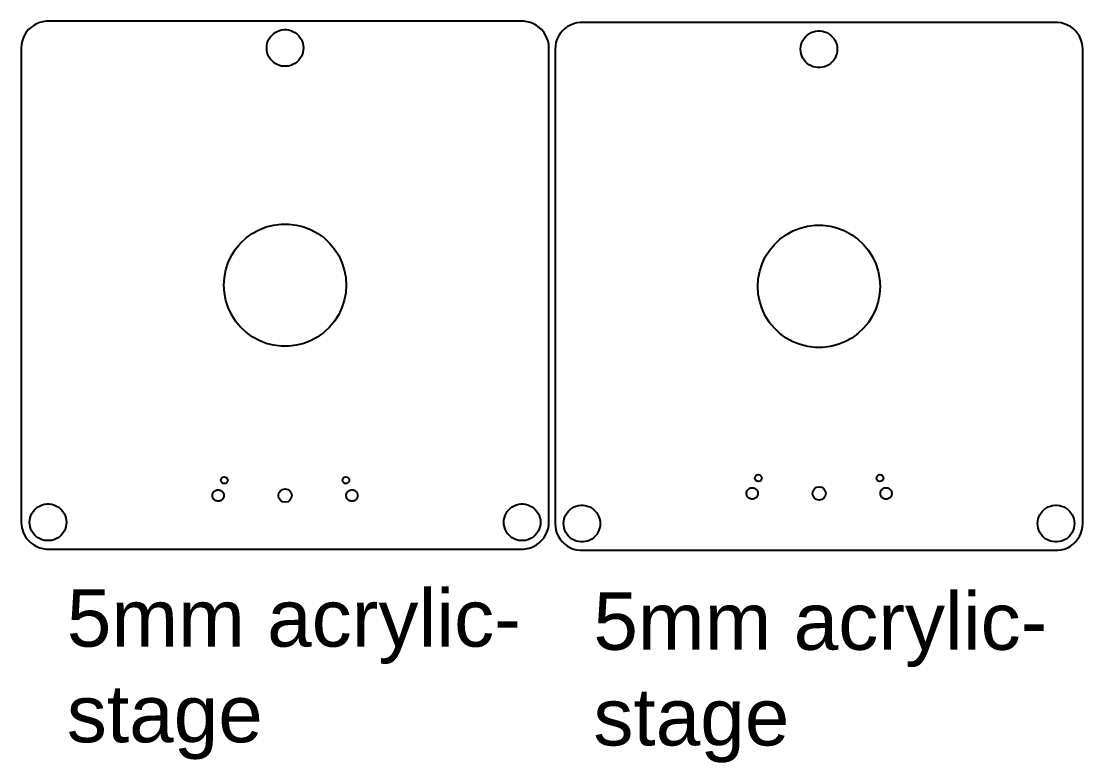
# Model space of a CAD drawing. Header units: millimetres. Extents: x 260 to 1238, y -24 to 732.
# Drawn here: x 260.4 to 538, y -23.6 to 170.2 of the extents above; entities that cross this region are included whole.
import ezdxf

# ---------------------------------------------------------------- set-up
doc = ezdxf.new("R2010")
doc.units = ezdxf.units.MM
doc.styles.get("Standard").update_dxf_attribs({"font": 'arial.ttf'})

msp = doc.modelspace()

# ---------------------------------------------------------------- linework, layer by layer
at = {"color": 7}
for p, q in [((264.4, 169.56), (263.63, 169.14)), ((265.21, 169.89), (264.4, 169.56)), ((266.06, 170.1), (265.21, 169.89)), ((266.94, 170.21), (266.06, 170.1)), ((391.82, 170.21), (266.94, 170.21)), ((392.69, 170.1), (391.82, 170.21)), ((393.54, 169.89), (392.69, 170.1)), ((394.36, 169.56), (393.54, 169.89)), ((395.13, 169.14), (394.36, 169.56)), ((404.84, 169.56), (404.02, 169.23)), ((405.69, 169.78), (404.84, 169.56)), ((406.56, 169.89), (405.69, 169.78)), ((531.44, 169.89), (406.56, 169.89)), ((532.31, 169.78), (531.44, 169.89)), ((533.16, 169.56), (532.31, 169.78)), ((533.98, 169.23), (533.16, 169.56)), ((261.24, 166.6), (260.87, 165.8)), ((261.71, 167.34), (261.24, 166.6)), ((262.27, 168.02), (261.71, 167.34)), ((262.91, 168.62), (262.27, 168.02)), ((263.63, 169.14), (262.91, 168.62)), ((325.88, 166.51), (326.32, 166.93)), ((326.32, 166.93), (326.8, 167.28)), ((326.8, 167.28), (327.33, 167.57)), ((327.33, 167.57), (327.89, 167.79)), ((327.89, 167.79), (328.48, 167.94)), ((328.48, 167.94), (329.07, 168.02)), ((329.07, 168.02), (329.68, 168.02)), ((329.68, 168.02), (330.28, 167.94)), ((330.28, 167.94), (330.86, 167.79)), ((330.86, 167.79), (331.42, 167.57)), ((331.42, 167.57), (331.95, 167.28)), ((331.95, 167.28), (332.44, 166.93)), ((332.44, 166.93), (332.88, 166.51)), ((395.84, 168.62), (395.13, 169.14)), ((396.48, 168.02), (395.84, 168.62)), ((397.04, 167.34), (396.48, 168.02)), ((397.51, 166.6), (397.04, 167.34)), ((397.88, 165.8), (397.51, 166.6)), ((401.34, 167.01), (400.87, 166.27)), ((401.9, 167.69), (401.34, 167.01)), ((402.54, 168.29), (401.9, 167.69)), ((403.25, 168.81), (402.54, 168.29)), ((404.02, 169.23), (403.25, 168.81)), ((465.5, 166.18), (465.94, 166.6)), ((465.94, 166.6), (466.43, 166.95)), ((466.43, 166.95), (466.96, 167.24)), ((466.96, 167.24), (467.52, 167.46)), ((467.52, 167.46), (468.1, 167.61)), ((468.1, 167.61), (468.7, 167.69)), ((468.7, 167.69), (469.3, 167.69)), ((469.3, 167.69), (469.9, 167.61)), ((469.9, 167.61), (470.48, 167.46)), ((470.48, 167.46), (471.04, 167.24)), ((471.04, 167.24), (471.57, 166.95)), ((471.57, 166.95), (472.06, 166.6)), ((472.06, 166.6), (472.5, 166.18)), ((534.75, 168.81), (533.98, 169.23)), ((535.46, 168.29), (534.75, 168.81)), ((536.1, 167.69), (535.46, 168.29)), ((536.66, 167.01), (536.1, 167.69)), ((537.13, 166.27), (536.66, 167.01)), ((260.43, 164.11), (260.38, 163.23)), ((260.6, 164.97), (260.43, 164.11)), ((260.87, 165.8), (260.6, 164.97)), ((324.58, 163.23), (324.61, 163.83)), ((324.61, 163.83), (324.73, 164.42)), ((324.73, 164.42), (324.91, 164.99)), ((324.91, 164.99), (325.17, 165.54)), ((325.17, 165.54), (325.49, 166.05)), ((325.49, 166.05), (325.88, 166.51)), ((332.88, 166.51), (333.26, 166.05)), ((333.26, 166.05), (333.58, 165.54)), ((333.58, 165.54), (333.84, 164.99)), ((333.84, 164.99), (334.03, 164.42)), ((334.03, 164.42), (334.14, 163.83)), ((334.14, 163.83), (334.18, 163.23)), ((398.16, 164.97), (397.88, 165.8)), ((398.32, 164.11), (398.16, 164.97)), ((398.38, 163.23), (398.32, 164.11)), ((400.22, 164.64), (400.06, 163.78)), ((400.49, 165.48), (400.22, 164.64)), ((400.87, 166.27), (400.49, 165.48)), ((464.24, 163.5), (464.35, 164.09)), ((464.35, 164.09), (464.54, 164.67)), ((464.54, 164.67), (464.79, 165.21)), ((464.79, 165.21), (465.12, 165.72)), ((465.12, 165.72), (465.5, 166.18)), ((472.5, 166.18), (472.88, 165.72)), ((472.88, 165.72), (473.21, 165.21)), ((473.21, 165.21), (473.46, 164.67)), ((473.46, 164.67), (473.65, 164.09)), ((473.65, 164.09), (473.76, 163.5)), ((537.51, 165.48), (537.13, 166.27)), ((537.78, 164.64), (537.51, 165.48)), ((537.94, 163.78), (537.78, 164.64)), ((260.38, 163.23), (260.38, 39.23)), ((324.61, 162.63), (324.58, 163.23)), ((324.73, 162.03), (324.61, 162.63)), ((324.91, 161.46), (324.73, 162.03)), ((325.17, 160.92), (324.91, 161.46)), ((333.84, 161.46), (333.58, 160.92)), ((334.03, 162.03), (333.84, 161.46)), ((334.14, 162.63), (334.03, 162.03)), ((334.18, 163.23), (334.14, 162.63)), ((398.38, 39.23), (398.38, 163.23)), ((400.06, 163.78), (400, 162.9)), ((400, 162.9), (400, 38.9)), ((464.2, 162.9), (464.24, 163.5)), ((464.24, 162.3), (464.2, 162.9)), ((464.35, 161.71), (464.24, 162.3)), ((464.54, 161.13), (464.35, 161.71)), ((464.79, 160.59), (464.54, 161.13)), ((473.46, 161.13), (473.21, 160.59)), ((473.65, 161.71), (473.46, 161.13)), ((473.76, 162.3), (473.65, 161.71)), ((473.76, 163.5), (473.8, 162.9)), ((473.8, 162.9), (473.76, 162.3)), ((538, 162.9), (537.94, 163.78)), ((538, 38.9), (538, 162.9)), ((325.49, 160.41), (325.17, 160.92)), ((325.88, 159.94), (325.49, 160.41)), ((326.32, 159.53), (325.88, 159.94)), ((326.8, 159.18), (326.32, 159.53)), ((327.33, 158.88), (326.8, 159.18)), ((327.89, 158.66), (327.33, 158.88)), ((328.48, 158.51), (327.89, 158.66)), ((329.07, 158.44), (328.48, 158.51)), ((329.68, 158.44), (329.07, 158.44)), ((330.28, 158.51), (329.68, 158.44)), ((330.86, 158.66), (330.28, 158.51)), ((331.42, 158.88), (330.86, 158.66)), ((331.95, 159.18), (331.42, 158.88)), ((332.44, 159.53), (331.95, 159.18)), ((332.88, 159.94), (332.44, 159.53)), ((333.26, 160.41), (332.88, 159.94)), ((333.58, 160.92), (333.26, 160.41)), ((465.12, 160.08), (464.79, 160.59)), ((465.5, 159.61), (465.12, 160.08)), ((465.94, 159.2), (465.5, 159.61)), ((466.43, 158.85), (465.94, 159.2)), ((466.96, 158.56), (466.43, 158.85)), ((467.52, 158.33), (466.96, 158.56)), ((468.1, 158.18), (467.52, 158.33)), ((470.48, 158.33), (469.9, 158.18)), ((471.04, 158.56), (470.48, 158.33)), ((471.57, 158.85), (471.04, 158.56)), ((472.06, 159.2), (471.57, 158.85)), ((472.5, 159.61), (472.06, 159.2)), ((472.88, 160.08), (472.5, 159.61)), ((473.21, 160.59), (472.88, 160.08)), ((468.7, 158.11), (468.1, 158.18)), ((469.3, 158.11), (468.7, 158.11)), ((469.9, 158.18), (469.3, 158.11)), ((324.43, 116.44), (326.38, 116.94)), ((326.38, 116.94), (328.37, 117.2)), ((328.37, 117.2), (330.38, 117.2)), ((330.38, 117.2), (332.37, 116.94)), ((332.37, 116.94), (334.32, 116.44)), ((464.06, 116.12), (466, 116.62)), ((466, 116.62), (468, 116.87)), ((468, 116.87), (470, 116.87)), ((470, 116.87), (472, 116.62)), ((472, 116.62), (473.94, 116.12)), ((319.18, 113.56), (320.8, 114.74)), ((320.8, 114.74), (322.56, 115.71)), ((322.56, 115.71), (324.43, 116.44)), ((334.32, 116.44), (336.19, 115.71)), ((336.19, 115.71), (337.95, 114.74)), ((337.95, 114.74), (339.57, 113.56)), ((458.8, 113.23), (460.43, 114.41)), ((460.43, 114.41), (462.19, 115.38)), ((462.19, 115.38), (464.06, 116.12)), ((473.94, 116.12), (475.81, 115.38)), ((475.81, 115.38), (477.57, 114.41)), ((477.57, 114.41), (479.2, 113.23)), ((316.43, 110.63), (317.71, 112.18)), ((317.71, 112.18), (319.18, 113.56)), ((339.57, 113.56), (341.04, 112.18)), ((341.04, 112.18), (342.32, 110.63)), ((456.06, 110.3), (457.34, 111.85)), ((457.34, 111.85), (458.8, 113.23)), ((479.2, 113.23), (480.66, 111.85)), ((480.66, 111.85), (481.94, 110.3)), ((314.5, 107.12), (315.36, 108.94)), ((315.36, 108.94), (316.43, 110.63)), ((342.32, 110.63), (343.4, 108.94)), ((343.4, 108.94), (344.25, 107.12)), ((454.12, 106.79), (454.98, 108.61)), ((454.98, 108.61), (456.06, 110.3)), ((481.94, 110.3), (483.02, 108.61)), ((483.02, 108.61), (483.88, 106.79)), ((313.88, 105.21), (314.5, 107.12)), ((344.25, 107.12), (344.87, 105.21)), ((453.5, 104.88), (454.12, 106.79)), ((483.88, 106.79), (484.5, 104.88)), ((313.38, 101.23), (313.5, 103.23)), ((313.5, 103.23), (313.88, 105.21)), ((344.87, 105.21), (345.25, 103.23)), ((345.25, 103.23), (345.38, 101.23)), ((453, 100.9), (453.13, 102.9)), ((453.13, 102.9), (453.5, 104.88)), ((484.5, 104.88), (484.87, 102.9)), ((484.87, 102.9), (485, 100.9)), ((313.5, 99.22), (313.38, 101.23)), ((345.38, 101.23), (345.25, 99.22)), ((453.13, 98.89), (453, 100.9)), ((485, 100.9), (484.87, 98.89)), ((313.88, 97.25), (313.5, 99.22)), ((314.5, 95.34), (313.88, 97.25)), ((344.87, 97.25), (344.25, 95.34)), ((345.25, 99.22), (344.87, 97.25)), ((453.5, 96.92), (453.13, 98.89)), ((484.87, 98.89), (484.5, 96.92)), ((315.36, 93.52), (314.5, 95.34)), ((344.25, 95.34), (343.4, 93.52)), ((454.12, 95.01), (453.5, 96.92)), ((454.98, 93.19), (454.12, 95.01)), ((483.88, 95.01), (483.02, 93.19)), ((484.5, 96.92), (483.88, 95.01)), ((316.43, 91.82), (315.36, 93.52)), ((317.71, 90.28), (316.43, 91.82)), ((342.32, 91.82), (341.04, 90.28)), ((343.4, 93.52), (342.32, 91.82)), ((456.06, 91.49), (454.98, 93.19)), ((483.02, 93.19), (481.94, 91.49)), ((319.18, 88.9), (317.71, 90.28)), ((320.8, 87.72), (319.18, 88.9)), ((339.57, 88.9), (337.95, 87.72)), ((341.04, 90.28), (339.57, 88.9)), ((457.34, 89.95), (456.06, 91.49)), ((458.8, 88.57), (457.34, 89.95)), ((480.66, 89.95), (479.2, 88.57)), ((481.94, 91.49), (480.66, 89.95)), ((322.56, 86.75), (320.8, 87.72)), ((324.43, 86.01), (322.56, 86.75)), ((336.19, 86.75), (334.32, 86.01)), ((337.95, 87.72), (336.19, 86.75)), ((460.43, 87.39), (458.8, 88.57)), ((462.19, 86.42), (460.43, 87.39)), ((464.06, 85.68), (462.19, 86.42)), ((475.81, 86.42), (473.94, 85.68)), ((477.57, 87.39), (475.81, 86.42)), ((479.2, 88.57), (477.57, 87.39)), ((326.38, 85.51), (324.43, 86.01)), ((328.37, 85.26), (326.38, 85.51)), ((330.38, 85.26), (328.37, 85.26)), ((332.37, 85.51), (330.38, 85.26)), ((334.32, 86.01), (332.37, 85.51)), ((466, 85.18), (464.06, 85.68)), ((468, 84.93), (466, 85.18)), ((470, 84.93), (468, 84.93)), ((472, 85.18), (470, 84.93)), ((473.94, 85.68), (472, 85.18)), ((310.66, 47.11), (310.78, 47.25)), ((310.78, 47.25), (310.92, 47.38)), ((310.92, 47.38), (311.07, 47.49)), ((311.07, 47.49), (311.24, 47.59)), ((311.24, 47.59), (311.41, 47.65)), ((311.41, 47.65), (311.6, 47.7)), ((311.6, 47.7), (311.78, 47.72)), ((311.78, 47.72), (311.97, 47.72)), ((311.97, 47.72), (312.16, 47.7)), ((312.16, 47.7), (312.34, 47.65)), ((312.34, 47.65), (312.51, 47.59)), ((312.51, 47.59), (312.68, 47.49)), ((312.68, 47.49), (312.83, 47.38)), ((312.83, 47.38), (312.97, 47.25)), ((312.97, 47.25), (313.09, 47.11)), ((345.66, 47.11), (345.78, 47.25)), ((345.78, 47.25), (345.92, 47.38)), ((345.92, 47.38), (346.07, 47.49)), ((346.07, 47.49), (346.24, 47.59)), ((346.24, 47.59), (346.41, 47.65)), ((346.41, 47.65), (346.6, 47.7)), ((346.6, 47.7), (346.78, 47.72)), ((346.78, 47.72), (346.97, 47.72)), ((346.97, 47.72), (347.16, 47.7)), ((347.16, 47.7), (347.34, 47.65)), ((347.34, 47.65), (347.51, 47.59)), ((347.51, 47.59), (347.68, 47.49)), ((347.68, 47.49), (347.83, 47.38)), ((347.83, 47.38), (347.97, 47.25)), ((347.97, 47.25), (348.09, 47.11)), ((450.1, 47.15), (450.16, 47.33)), ((450.16, 47.33), (450.24, 47.5)), ((450.24, 47.5), (450.34, 47.66)), ((450.34, 47.66), (450.46, 47.8)), ((450.46, 47.8), (450.6, 47.93)), ((450.6, 47.93), (450.75, 48.04)), ((450.75, 48.04), (450.92, 48.13)), ((450.92, 48.13), (451.09, 48.2)), ((451.09, 48.2), (451.27, 48.25)), ((451.27, 48.25), (451.46, 48.27)), ((451.46, 48.27), (451.65, 48.27)), ((451.65, 48.27), (451.84, 48.25)), ((451.84, 48.25), (452.02, 48.2)), ((452.02, 48.2), (452.19, 48.13)), ((452.19, 48.13), (452.36, 48.04)), ((452.36, 48.04), (452.51, 47.93)), ((452.51, 47.93), (452.65, 47.8)), ((452.65, 47.8), (452.77, 47.66)), ((452.77, 47.66), (452.87, 47.5)), ((452.87, 47.5), (452.95, 47.33)), ((452.95, 47.33), (453.01, 47.15)), ((485.1, 47.15), (485.16, 47.33)), ((485.16, 47.33), (485.24, 47.5)), ((485.24, 47.5), (485.34, 47.66)), ((485.34, 47.66), (485.46, 47.8)), ((485.46, 47.8), (485.6, 47.93)), ((485.6, 47.93), (485.75, 48.04)), ((485.75, 48.04), (485.92, 48.13)), ((485.92, 48.13), (486.09, 48.2)), ((486.09, 48.2), (486.27, 48.25)), ((486.27, 48.25), (486.46, 48.27)), ((486.46, 48.27), (486.65, 48.27)), ((486.65, 48.27), (486.84, 48.25)), ((486.84, 48.25), (487.02, 48.2)), ((487.02, 48.2), (487.19, 48.13)), ((487.19, 48.13), (487.36, 48.04)), ((487.36, 48.04), (487.51, 47.93)), ((487.51, 47.93), (487.65, 47.8)), ((487.65, 47.8), (487.77, 47.66)), ((487.77, 47.66), (487.87, 47.5)), ((487.87, 47.5), (487.95, 47.33)), ((487.95, 47.33), (488.01, 47.15)), ((310.38, 46.23), (310.39, 46.42)), ((310.39, 46.04), (310.38, 46.23)), ((310.39, 46.42), (310.42, 46.6)), ((310.42, 45.85), (310.39, 46.04)), ((310.42, 46.6), (310.48, 46.78)), ((310.48, 45.68), (310.42, 45.85)), ((310.48, 46.78), (310.56, 46.95)), ((310.56, 45.51), (310.48, 45.68)), ((310.56, 46.95), (310.66, 47.11)), ((310.66, 45.35), (310.56, 45.51)), ((310.78, 45.2), (310.66, 45.35)), ((310.92, 45.07), (310.78, 45.2)), ((311.07, 44.96), (310.92, 45.07)), ((311.24, 44.87), (311.07, 44.96)), ((311.41, 44.8), (311.24, 44.87)), ((311.6, 44.75), (311.41, 44.8)), ((311.78, 44.73), (311.6, 44.75)), ((311.97, 44.73), (311.78, 44.73)), ((312.16, 44.75), (311.97, 44.73)), ((312.34, 44.8), (312.16, 44.75)), ((312.51, 44.87), (312.34, 44.8)), ((312.68, 44.96), (312.51, 44.87)), ((312.83, 45.07), (312.68, 44.96)), ((312.97, 45.2), (312.83, 45.07)), ((313.09, 45.35), (312.97, 45.2)), ((313.09, 47.11), (313.19, 46.95)), ((313.19, 45.51), (313.09, 45.35)), ((313.19, 46.95), (313.27, 46.78)), ((313.27, 45.68), (313.19, 45.51)), ((313.27, 46.78), (313.33, 46.6)), ((313.33, 45.85), (313.27, 45.68)), ((313.33, 46.6), (313.36, 46.42)), ((313.36, 46.04), (313.33, 45.85)), ((313.36, 46.42), (313.38, 46.23)), ((313.38, 46.23), (313.36, 46.04)), ((345.38, 46.23), (345.39, 46.42)), ((345.39, 46.04), (345.38, 46.23)), ((345.39, 46.42), (345.42, 46.6)), ((345.42, 45.85), (345.39, 46.04)), ((345.42, 46.6), (345.48, 46.78)), ((345.48, 45.68), (345.42, 45.85)), ((345.48, 46.78), (345.56, 46.95)), ((345.56, 45.51), (345.48, 45.68)), ((345.56, 46.95), (345.66, 47.11)), ((345.66, 45.35), (345.56, 45.51)), ((345.78, 45.2), (345.66, 45.35)), ((345.92, 45.07), (345.78, 45.2)), ((346.07, 44.96), (345.92, 45.07)), ((346.24, 44.87), (346.07, 44.96)), ((346.41, 44.8), (346.24, 44.87)), ((346.6, 44.75), (346.41, 44.8)), ((346.78, 44.73), (346.6, 44.75)), ((346.97, 44.73), (346.78, 44.73)), ((347.16, 44.75), (346.97, 44.73)), ((347.34, 44.8), (347.16, 44.75)), ((347.51, 44.87), (347.34, 44.8)), ((347.68, 44.96), (347.51, 44.87)), ((347.83, 45.07), (347.68, 44.96)), ((347.97, 45.2), (347.83, 45.07)), ((348.09, 45.35), (347.97, 45.2)), ((348.09, 47.11), (348.19, 46.95)), ((348.19, 45.51), (348.09, 45.35)), ((348.19, 46.95), (348.27, 46.78)), ((348.27, 45.68), (348.19, 45.51)), ((348.27, 46.78), (348.33, 46.6)), ((348.33, 45.85), (348.27, 45.68)), ((348.33, 46.6), (348.36, 46.42)), ((348.36, 46.04), (348.33, 45.85)), ((348.36, 46.42), (348.38, 46.23)), ((348.38, 46.23), (348.36, 46.04)), ((450.06, 46.78), (450.07, 46.96)), ((450.07, 46.59), (450.06, 46.78)), ((450.07, 46.96), (450.1, 47.15)), ((450.1, 46.4), (450.07, 46.59)), ((450.16, 46.22), (450.1, 46.4)), ((450.24, 46.05), (450.16, 46.22)), ((450.34, 45.89), (450.24, 46.05)), ((450.46, 45.75), (450.34, 45.89)), ((450.6, 45.62), (450.46, 45.75)), ((450.75, 45.51), (450.6, 45.62)), ((450.92, 45.42), (450.75, 45.51)), ((451.09, 45.35), (450.92, 45.42)), ((451.27, 45.3), (451.09, 45.35)), ((451.46, 45.28), (451.27, 45.3)), ((451.65, 45.28), (451.46, 45.28)), ((451.84, 45.3), (451.65, 45.28)), ((452.02, 45.35), (451.84, 45.3)), ((452.19, 45.42), (452.02, 45.35)), ((452.36, 45.51), (452.19, 45.42)), ((452.51, 45.62), (452.36, 45.51)), ((452.65, 45.75), (452.51, 45.62)), ((452.77, 45.89), (452.65, 45.75)), ((452.87, 46.05), (452.77, 45.89)), ((452.95, 46.22), (452.87, 46.05)), ((453.01, 46.4), (452.95, 46.22)), ((453.01, 47.15), (453.04, 46.96)), ((453.04, 46.59), (453.01, 46.4)), ((453.04, 46.96), (453.06, 46.78)), ((453.06, 46.78), (453.04, 46.59)), ((485.06, 46.78), (485.07, 46.96)), ((485.07, 46.59), (485.06, 46.78)), ((485.07, 46.96), (485.1, 47.15)), ((485.1, 46.4), (485.07, 46.59)), ((485.16, 46.22), (485.1, 46.4)), ((485.24, 46.05), (485.16, 46.22)), ((485.34, 45.89), (485.24, 46.05)), ((485.46, 45.75), (485.34, 45.89)), ((485.6, 45.62), (485.46, 45.75)), ((485.75, 45.51), (485.6, 45.62)), ((485.92, 45.42), (485.75, 45.51)), ((486.09, 45.35), (485.92, 45.42)), ((486.27, 45.3), (486.09, 45.35)), ((486.46, 45.28), (486.27, 45.3)), ((486.65, 45.28), (486.46, 45.28)), ((486.84, 45.3), (486.65, 45.28)), ((487.02, 45.35), (486.84, 45.3)), ((487.19, 45.42), (487.02, 45.35)), ((487.36, 45.51), (487.19, 45.42)), ((487.51, 45.62), (487.36, 45.51)), ((487.65, 45.75), (487.51, 45.62)), ((487.77, 45.89), (487.65, 45.75)), ((487.87, 46.05), (487.77, 45.89)), ((487.95, 46.22), (487.87, 46.05)), ((488.01, 46.4), (487.95, 46.22)), ((488.01, 47.15), (488.04, 46.96)), ((488.04, 46.59), (488.01, 46.4)), ((488.04, 46.96), (488.06, 46.78)), ((488.06, 46.78), (488.04, 46.59)), ((263.17, 41.54), (263.49, 42.05)), ((263.49, 42.05), (263.88, 42.51)), ((263.88, 42.51), (264.32, 42.93)), ((264.32, 42.93), (264.8, 43.28)), ((264.8, 43.28), (265.33, 43.57)), ((265.33, 43.57), (265.89, 43.79)), ((265.89, 43.79), (266.48, 43.94)), ((266.48, 43.94), (267.07, 44.02)), ((267.07, 44.02), (267.68, 44.02)), ((267.68, 44.02), (268.28, 43.94)), ((268.28, 43.94), (268.86, 43.79)), ((268.86, 43.79), (269.42, 43.57)), ((269.42, 43.57), (269.95, 43.28)), ((269.95, 43.28), (270.44, 42.93)), ((270.44, 42.93), (270.88, 42.51)), ((270.88, 42.51), (271.26, 42.05)), ((271.26, 42.05), (271.58, 41.54)), ((387.17, 41.54), (387.49, 42.05)), ((387.49, 42.05), (387.88, 42.51)), ((387.88, 42.51), (388.32, 42.93)), ((388.32, 42.93), (388.8, 43.28)), ((388.8, 43.28), (389.33, 43.57)), ((389.33, 43.57), (389.89, 43.79)), ((389.89, 43.79), (390.48, 43.94)), ((390.48, 43.94), (391.07, 44.02)), ((391.07, 44.02), (391.68, 44.02)), ((391.68, 44.02), (392.28, 43.94)), ((392.28, 43.94), (392.86, 43.79)), ((392.86, 43.79), (393.42, 43.57)), ((393.42, 43.57), (393.95, 43.28)), ((393.95, 43.28), (394.44, 42.93)), ((394.44, 42.93), (394.88, 42.51)), ((394.88, 42.51), (395.26, 42.05)), ((395.26, 42.05), (395.58, 41.54)), ((402.79, 41.21), (403.12, 41.72)), ((403.12, 41.72), (403.5, 42.18)), ((403.5, 42.18), (403.94, 42.6)), ((403.94, 42.6), (404.43, 42.95)), ((404.43, 42.95), (404.96, 43.24)), ((404.96, 43.24), (405.52, 43.46)), ((405.52, 43.46), (406.1, 43.61)), ((406.1, 43.61), (406.7, 43.69)), ((406.7, 43.69), (407.3, 43.69)), ((407.3, 43.69), (407.9, 43.61)), ((407.9, 43.61), (408.48, 43.46)), ((408.48, 43.46), (409.04, 43.24)), ((409.04, 43.24), (409.57, 42.95)), ((409.57, 42.95), (410.06, 42.6)), ((410.06, 42.6), (410.5, 42.18)), ((410.5, 42.18), (410.88, 41.72)), ((410.88, 41.72), (411.21, 41.21)), ((526.79, 41.21), (527.12, 41.72)), ((527.12, 41.72), (527.5, 42.18)), ((527.5, 42.18), (527.94, 42.6)), ((527.94, 42.6), (528.43, 42.95)), ((528.43, 42.95), (528.96, 43.24)), ((528.96, 43.24), (529.52, 43.46)), ((529.52, 43.46), (530.1, 43.61)), ((530.1, 43.61), (530.7, 43.69)), ((530.7, 43.69), (531.3, 43.69)), ((531.3, 43.69), (531.9, 43.61)), ((531.9, 43.61), (532.48, 43.46)), ((532.48, 43.46), (533.04, 43.24)), ((533.04, 43.24), (533.57, 42.95)), ((533.57, 42.95), (534.06, 42.6)), ((534.06, 42.6), (534.5, 42.18)), ((534.5, 42.18), (534.88, 41.72)), ((534.88, 41.72), (535.21, 41.21)), ((260.38, 39.23), (260.43, 38.35)), ((262.58, 39.23), (262.61, 39.83)), ((262.61, 38.63), (262.58, 39.23)), ((262.61, 39.83), (262.73, 40.42)), ((262.73, 40.42), (262.91, 40.99)), ((262.91, 40.99), (263.17, 41.54)), ((271.58, 41.54), (271.84, 40.99)), ((271.84, 40.99), (272.03, 40.42)), ((272.03, 40.42), (272.14, 39.83)), ((272.14, 39.83), (272.18, 39.23)), ((272.18, 39.23), (272.14, 38.63)), ((386.58, 39.23), (386.61, 39.83)), ((386.61, 38.63), (386.58, 39.23)), ((386.61, 39.83), (386.73, 40.42)), ((386.73, 40.42), (386.91, 40.99)), ((386.91, 40.99), (387.17, 41.54)), ((395.58, 41.54), (395.84, 40.99)), ((395.84, 40.99), (396.03, 40.42)), ((396.03, 40.42), (396.14, 39.83)), ((396.14, 39.83), (396.18, 39.23)), ((396.18, 39.23), (396.14, 38.63)), ((398.32, 38.35), (398.38, 39.23)), ((400, 38.9), (400.06, 38.02)), ((402.2, 38.9), (402.24, 39.5)), ((402.24, 38.3), (402.2, 38.9)), ((402.24, 39.5), (402.35, 40.09)), ((402.35, 40.09), (402.54, 40.67)), ((402.54, 40.67), (402.79, 41.21)), ((411.21, 41.21), (411.46, 40.67)), ((411.46, 40.67), (411.65, 40.09)), ((411.65, 40.09), (411.76, 39.5)), ((411.76, 39.5), (411.8, 38.9)), ((411.8, 38.9), (411.76, 38.3)), ((526.2, 38.9), (526.24, 39.5)), ((526.24, 38.3), (526.2, 38.9)), ((526.24, 39.5), (526.35, 40.09)), ((526.35, 40.09), (526.54, 40.67)), ((526.54, 40.67), (526.79, 41.21)), ((535.21, 41.21), (535.46, 40.67)), ((535.46, 40.67), (535.65, 40.09)), ((535.65, 40.09), (535.76, 39.5)), ((535.76, 39.5), (535.8, 38.9)), ((535.8, 38.9), (535.76, 38.3)), ((537.94, 38.02), (538, 38.9)), ((260.43, 38.35), (260.6, 37.49)), ((260.6, 37.49), (260.87, 36.65)), ((260.87, 36.65), (261.24, 35.86)), ((262.73, 38.03), (262.61, 38.63)), ((262.91, 37.46), (262.73, 38.03)), ((263.17, 36.92), (262.91, 37.46)), ((263.49, 36.41), (263.17, 36.92)), ((263.88, 35.94), (263.49, 36.41)), ((271.26, 36.41), (270.88, 35.94)), ((271.58, 36.92), (271.26, 36.41)), ((271.84, 37.46), (271.58, 36.92)), ((272.03, 38.03), (271.84, 37.46)), ((272.14, 38.63), (272.03, 38.03)), ((386.73, 38.03), (386.61, 38.63)), ((386.91, 37.46), (386.73, 38.03)), ((387.17, 36.92), (386.91, 37.46)), ((387.49, 36.41), (387.17, 36.92)), ((387.88, 35.94), (387.49, 36.41)), ((395.26, 36.41), (394.88, 35.94)), ((395.58, 36.92), (395.26, 36.41)), ((395.84, 37.46), (395.58, 36.92)), ((396.03, 38.03), (395.84, 37.46)), ((396.14, 38.63), (396.03, 38.03)), ((397.51, 35.86), (397.88, 36.65)), ((397.88, 36.65), (398.16, 37.49)), ((398.16, 37.49), (398.32, 38.35)), ((400.06, 38.02), (400.22, 37.16)), ((400.22, 37.16), (400.49, 36.32)), ((400.49, 36.32), (400.87, 35.53)), ((402.35, 37.71), (402.24, 38.3)), ((402.54, 37.13), (402.35, 37.71)), ((402.79, 36.59), (402.54, 37.13)), ((403.12, 36.08), (402.79, 36.59)), ((411.21, 36.59), (410.88, 36.08)), ((411.46, 37.13), (411.21, 36.59)), ((411.65, 37.71), (411.46, 37.13)), ((411.76, 38.3), (411.65, 37.71)), ((526.35, 37.71), (526.24, 38.3)), ((526.54, 37.13), (526.35, 37.71)), ((526.79, 36.59), (526.54, 37.13)), ((527.12, 36.08), (526.79, 36.59)), ((535.21, 36.59), (534.88, 36.08)), ((535.46, 37.13), (535.21, 36.59)), ((535.65, 37.71), (535.46, 37.13)), ((535.76, 38.3), (535.65, 37.71)), ((537.13, 35.53), (537.51, 36.32)), ((537.51, 36.32), (537.78, 37.16)), ((537.78, 37.16), (537.94, 38.02)), ((261.24, 35.86), (261.71, 35.11)), ((261.71, 35.11), (262.27, 34.44)), ((262.27, 34.44), (262.91, 33.83)), ((262.91, 33.83), (263.63, 33.32)), ((263.63, 33.32), (264.4, 32.89)), ((264.32, 35.53), (263.88, 35.94)), ((264.8, 35.18), (264.32, 35.53)), ((265.33, 34.88), (264.8, 35.18)), ((265.89, 34.66), (265.33, 34.88)), ((266.48, 34.51), (265.89, 34.66)), ((267.07, 34.44), (266.48, 34.51)), ((267.68, 34.44), (267.07, 34.44)), ((268.28, 34.51), (267.68, 34.44)), ((268.86, 34.66), (268.28, 34.51)), ((269.42, 34.88), (268.86, 34.66)), ((269.95, 35.18), (269.42, 34.88)), ((270.44, 35.53), (269.95, 35.18)), ((270.88, 35.94), (270.44, 35.53)), ((388.32, 35.53), (387.88, 35.94)), ((388.8, 35.18), (388.32, 35.53)), ((389.33, 34.88), (388.8, 35.18)), ((389.89, 34.66), (389.33, 34.88)), ((390.48, 34.51), (389.89, 34.66)), ((391.07, 34.44), (390.48, 34.51)), ((391.68, 34.44), (391.07, 34.44)), ((392.28, 34.51), (391.68, 34.44)), ((392.86, 34.66), (392.28, 34.51)), ((393.42, 34.88), (392.86, 34.66)), ((393.95, 35.18), (393.42, 34.88)), ((394.44, 35.53), (393.95, 35.18)), ((394.36, 32.89), (395.13, 33.32)), ((394.88, 35.94), (394.44, 35.53)), ((395.13, 33.32), (395.84, 33.83)), ((395.84, 33.83), (396.48, 34.44)), ((396.48, 34.44), (397.04, 35.11)), ((397.04, 35.11), (397.51, 35.86)), ((400.87, 35.53), (401.34, 34.78)), ((401.34, 34.78), (401.9, 34.11)), ((401.9, 34.11), (402.54, 33.51)), ((402.54, 33.51), (403.25, 32.99)), ((403.5, 35.61), (403.12, 36.08)), ((403.94, 35.2), (403.5, 35.61)), ((404.43, 34.85), (403.94, 35.2)), ((404.96, 34.56), (404.43, 34.85)), ((405.52, 34.33), (404.96, 34.56)), ((406.1, 34.18), (405.52, 34.33)), ((406.7, 34.11), (406.1, 34.18)), ((407.3, 34.11), (406.7, 34.11)), ((407.9, 34.18), (407.3, 34.11)), ((408.48, 34.33), (407.9, 34.18)), ((409.04, 34.56), (408.48, 34.33)), ((409.57, 34.85), (409.04, 34.56)), ((410.06, 35.2), (409.57, 34.85)), ((410.5, 35.61), (410.06, 35.2)), ((410.88, 36.08), (410.5, 35.61)), ((527.5, 35.61), (527.12, 36.08)), ((527.94, 35.2), (527.5, 35.61)), ((528.43, 34.85), (527.94, 35.2)), ((528.96, 34.56), (528.43, 34.85)), ((529.52, 34.33), (528.96, 34.56)), ((530.1, 34.18), (529.52, 34.33)), ((530.7, 34.11), (530.1, 34.18)), ((531.3, 34.11), (530.7, 34.11)), ((531.9, 34.18), (531.3, 34.11)), ((532.48, 34.33), (531.9, 34.18)), ((533.04, 34.56), (532.48, 34.33)), ((533.57, 34.85), (533.04, 34.56)), ((534.06, 35.2), (533.57, 34.85)), ((534.5, 35.61), (534.06, 35.2)), ((534.88, 36.08), (534.5, 35.61)), ((534.75, 32.99), (535.46, 33.51)), ((535.46, 33.51), (536.1, 34.11)), ((536.1, 34.11), (536.66, 34.78)), ((536.66, 34.78), (537.13, 35.53)), ((264.4, 32.89), (265.21, 32.57)), ((265.21, 32.57), (266.06, 32.35)), ((266.06, 32.35), (266.94, 32.24)), ((266.94, 32.24), (391.82, 32.24)), ((391.82, 32.24), (392.69, 32.35)), ((392.69, 32.35), (393.54, 32.57)), ((393.54, 32.57), (394.36, 32.89)), ((403.25, 32.99), (404.02, 32.57)), ((404.02, 32.57), (404.84, 32.24)), ((404.84, 32.24), (405.69, 32.02)), ((405.69, 32.02), (406.56, 31.91)), ((406.56, 31.91), (531.44, 31.91)), ((531.44, 31.91), (532.31, 32.02)), ((532.31, 32.02), (533.16, 32.24)), ((533.16, 32.24), (533.98, 32.57)), ((533.98, 32.57), (534.75, 32.99))]:
    msp.add_line(p, q, dxfattribs=at)
for centre, radius in [((313.48, 50.23), 0.9), ((345.28, 50.23), 0.9), ((453.16, 50.78), 0.9), ((484.96, 50.78), 0.9), ((329.38, 46.23), 1.75), ((469.06, 46.78), 1.75)]:
    msp.add_circle(centre, radius, dxfattribs=at)

# ---------------------------------------------------------------- texts
at = {"color": 7, "char_height": 15, "width": 153.6463, "attachment_point": 1}
for insert in [(272.3, 21.72), (410.01, 20.89)]:
    msp.add_mtext('{5mm acrylic- stage}', dxfattribs=dict(at, insert=insert))

doc.saveas('drawing.dxf')
